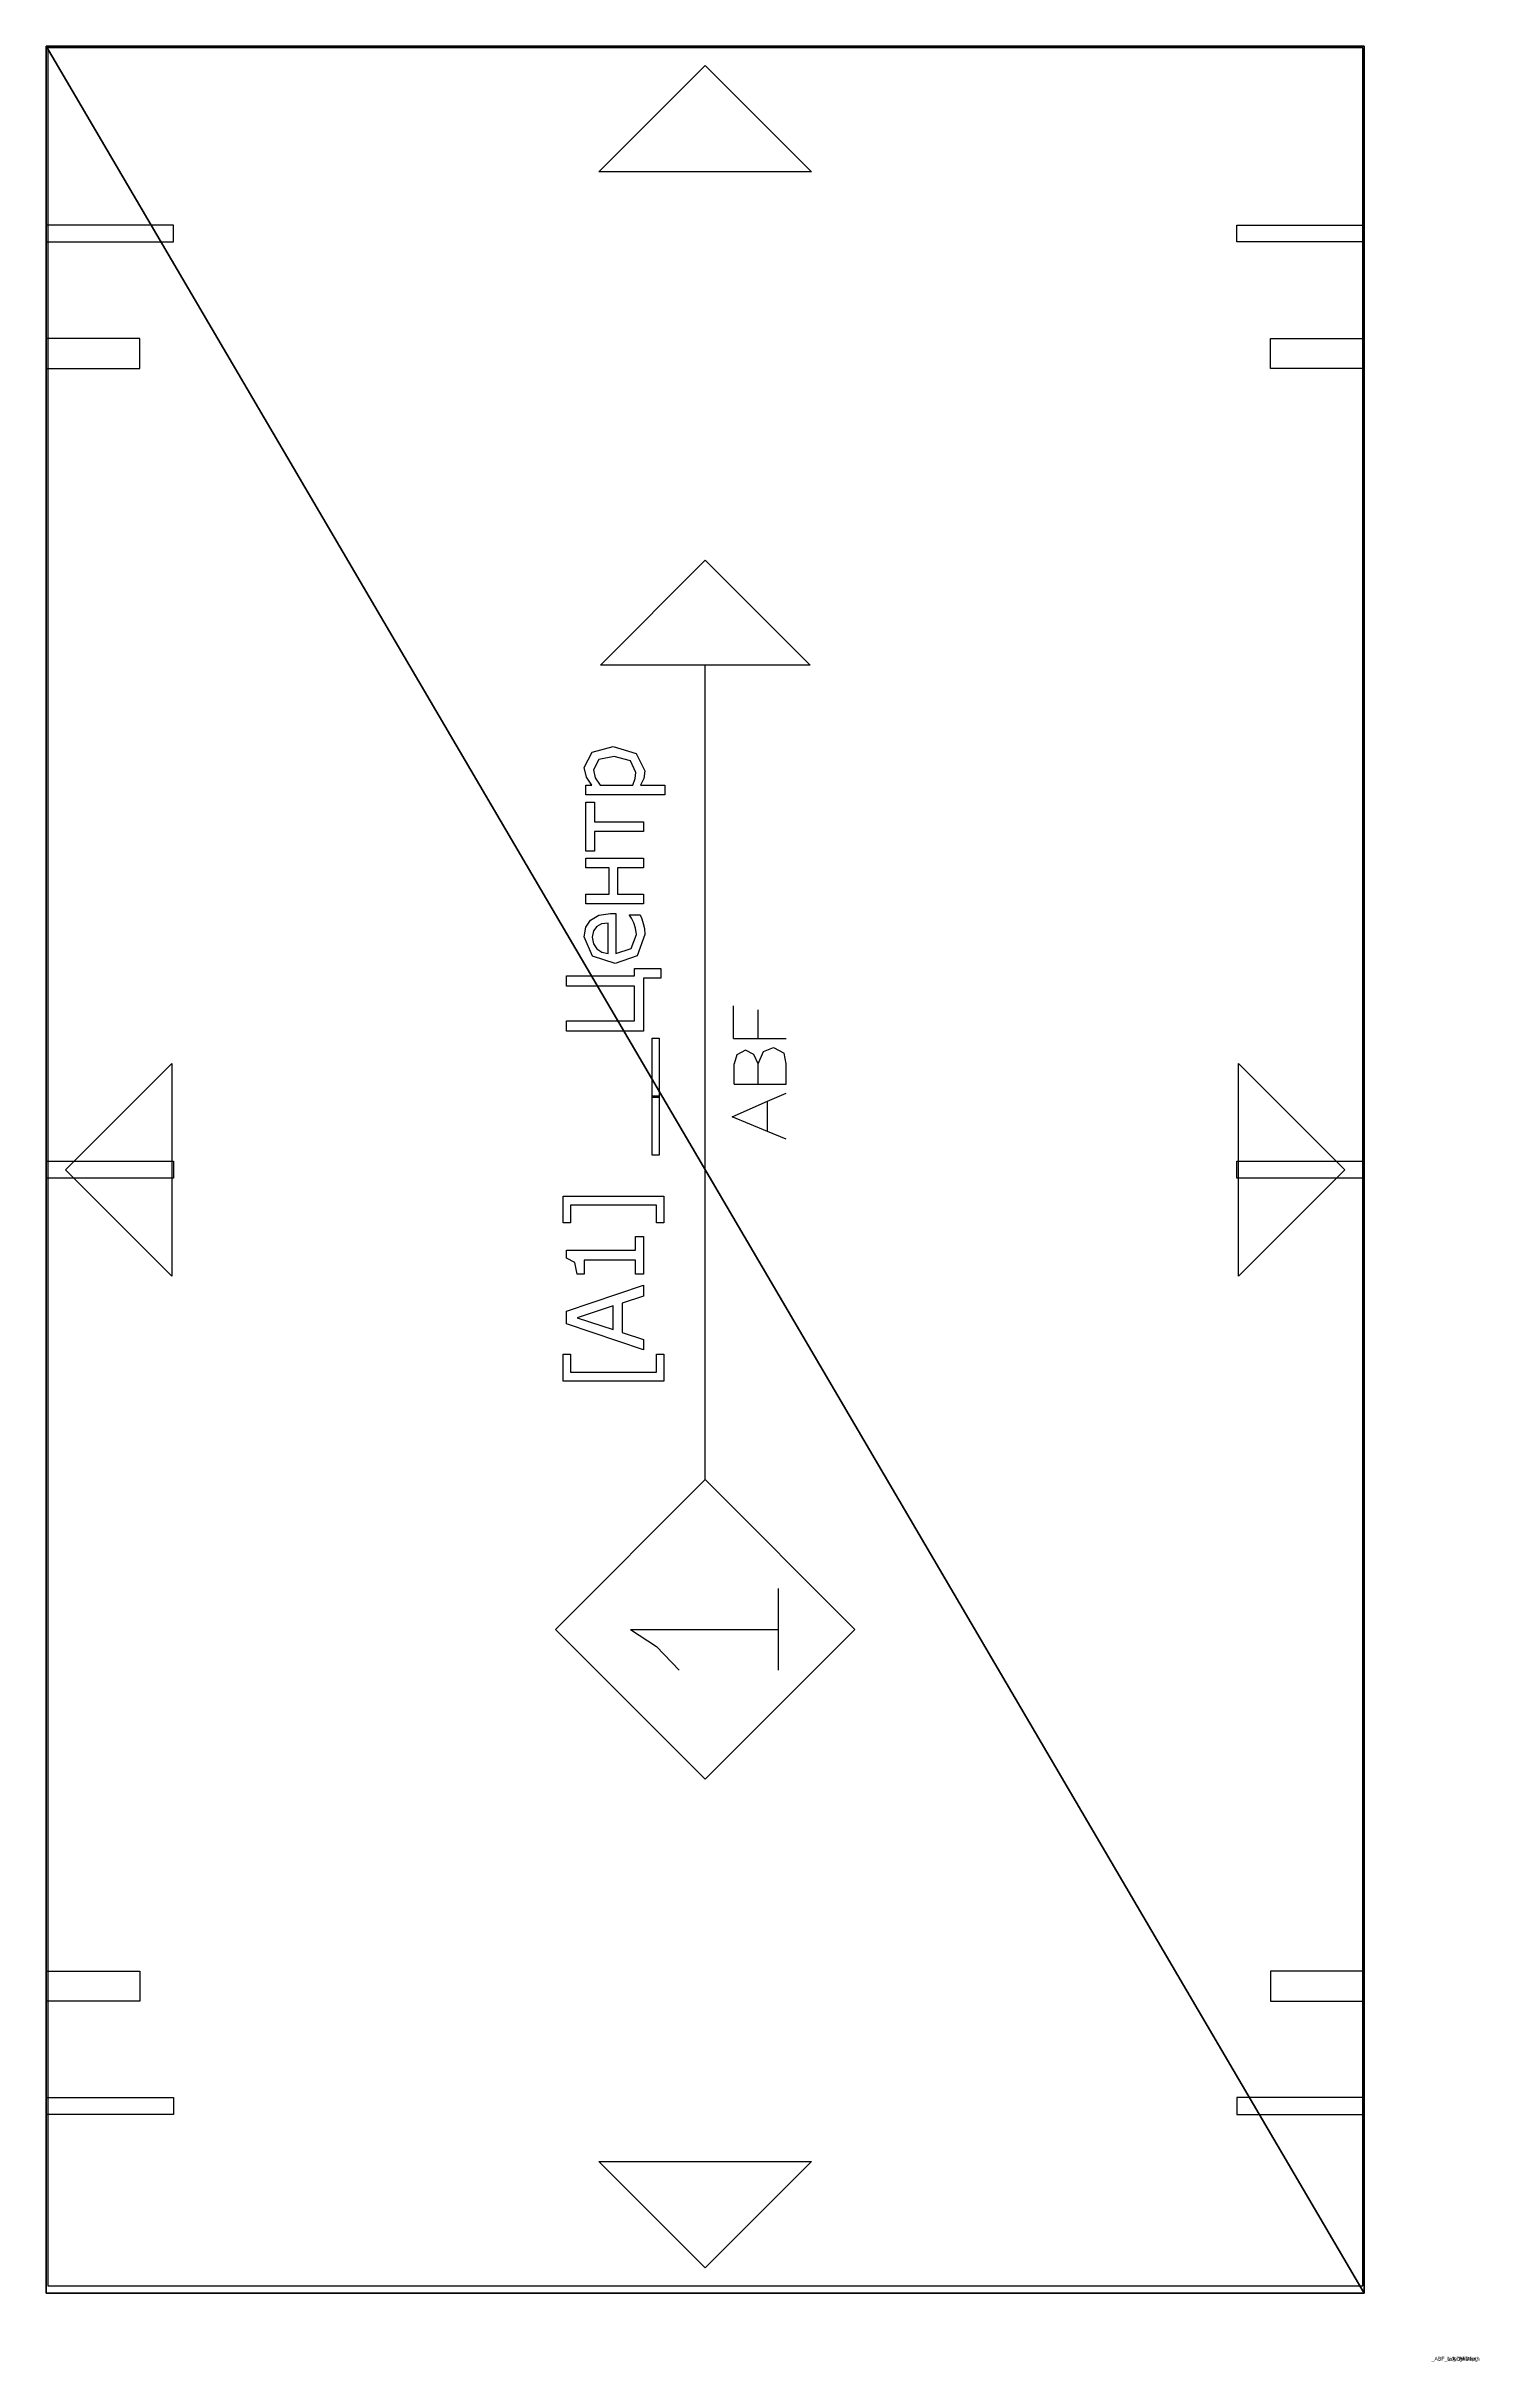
# Model space of a CAD drawing. Header units: millimetres. Extents: x -31438 to 17, y -1488 to 953.
# Drawn here: x -3682 to -3300, y -18 to 600 of the extents above; entities that cross this region are included whole.
import ezdxf

# ---------------------------------------------------------------- set-up
doc = ezdxf.new("R2010")
doc.units = ezdxf.units.MM
doc.header["$LTSCALE"] = 25.4
doc.layers.get('0').update_dxf_attribs({"true_color": 0xffffff})
for name, color, linetype, true_color in [('ABF_cuttingLines', 32, 'Continuous', 0xcc6600), ('ABF_edgeBanding', 32, 'Continuous', 0xcc5400), ('ABF_Label', 172, 'Continuous', 0x0000cc), ('DSIDE-4.5', 190, 'Continuous', 0x9900ff), ('DSIDE-8', 22, 'Continuous', 0xcc4400), ('Dside4.5', 134, 'Continuous', 0x009987)]:
    doc.layers.add(name, color=color, linetype=linetype, true_color=true_color)

# ---------------------------------------------------------------- blocks, each defined once
blk = doc.blocks.new('Group356#1')
at = {"layer": 'DSIDE-4.5', "color": 0, "extrusion": (0, 1, -4.99939e-16)}
blk.add_circle((0, -9), 2.25, dxfattribs=at)
at = {"layer": 'DSIDE-8', "color": 0, "extrusion": (0, 1, -4.99939e-16)}
blk.add_circle((-32, -9), 4, dxfattribs=at)
blk = doc.blocks.new('Group357#1')
at = {"layer": 'DSIDE-4.5', "color": 0}
blk.add_polyline3d([(2.25, 0, 0), (2.25, 34, 0), (-2.25, 34, 0), (-2.25, 0, 0), (2.25, 0, 0)], close=True, dxfattribs=at)
at = {"layer": 'DSIDE-8', "color": 0}
blk.add_polyline3d([(36, 0, 0), (36, 25, 0), (28, 25, 0), (28, 0, 0), (36, 0, 0)], close=True, dxfattribs=at)
blk = doc.blocks.new('Group360#1')
at = {"layer": 'DSIDE-4.5', "color": 0, "extrusion": (0, 1, -4.99939e-16)}
blk.add_circle((0, -9), 2.25, dxfattribs=at)
at = {"layer": 'DSIDE-8', "color": 0, "extrusion": (0, 1, -4.99939e-16)}
blk.add_circle((32, -9), 4, dxfattribs=at)
blk = doc.blocks.new('Group361#1')
at = {"layer": 'DSIDE-4.5', "color": 0}
blk.add_polyline3d([(-2.25, 0, 0), (-2.25, 34, 0), (2.25, 34, 0), (2.25, 0, 0), (-2.25, 0, 0)], close=True, dxfattribs=at)
at = {"layer": 'DSIDE-8', "color": 0}
blk.add_polyline3d([(-36, 0, 0), (-36, 25, 0), (-28, 25, 0), (-28, 0, 0), (-36, 0, 0)], close=True, dxfattribs=at)
blk = doc.blocks.new('Group364#1')
at = {"layer": 'DSIDE-4.5', "color": 0, "extrusion": (0, -1, 4.99939e-16)}
blk.add_circle((0, -9), 2.25, dxfattribs=at)
at = {"layer": 'DSIDE-8', "color": 0, "extrusion": (0, -1, 4.99939e-16)}
blk.add_circle((32, -9), 4, dxfattribs=at)
blk = doc.blocks.new('Group365#1')
at = {"layer": 'DSIDE-4.5', "color": 0}
blk.add_polyline3d([(2.25, 0, 0), (2.25, -34, 0), (-2.25, -34, 0), (-2.25, 0, 0), (2.25, 0, 0)], close=True, dxfattribs=at)
at = {"layer": 'DSIDE-8', "color": 0}
blk.add_polyline3d([(36, 0, 0), (36, -25, 0), (28, -25, 0), (28, 0, 0), (36, 0, 0)], close=True, dxfattribs=at)
blk = doc.blocks.new('Group368#1')
at = {"layer": 'DSIDE-4.5', "color": 0, "extrusion": (0, -1, 4.99939e-16)}
blk.add_circle((0, -9), 2.25, dxfattribs=at)
at = {"layer": 'DSIDE-8', "color": 0, "extrusion": (0, -1, 4.99939e-16)}
blk.add_circle((-32, -9), 4, dxfattribs=at)
blk = doc.blocks.new('Group369#1')
at = {"layer": 'DSIDE-4.5', "color": 0}
blk.add_polyline3d([(-2.25, 0, 0), (-2.25, -34, 0), (2.25, -34, 0), (2.25, 0, 0), (-2.25, 0, 0)], close=True, dxfattribs=at)
at = {"layer": 'DSIDE-8', "color": 0}
blk.add_polyline3d([(-36, 0, 0), (-36, -25, 0), (-28, -25, 0), (-28, 0, 0), (-36, 0, 0)], close=True, dxfattribs=at)
blk = doc.blocks.new('Group367#2')
at = {"layer": 'Dside4.5', "color": 0, "extrusion": (0, -1, 0)}
blk.add_circle((0, -9), 2.25, dxfattribs=at)
blk = doc.blocks.new('Group368#2')
at = {"layer": 'Dside4.5', "color": 0}
blk.add_polyline3d([(-2.25, 0, 0), (-2.25, 34, 0), (2.25, 34, 0), (2.25, 0, 0), (-2.25, 0, 0)], close=True, dxfattribs=at)
blk = doc.blocks.new('Group370#1')
at = {"layer": 'Dside4.5', "color": 0, "extrusion": (0, 1, 0)}
blk.add_circle((0, -9), 2.25, dxfattribs=at)
blk = doc.blocks.new('Group371#1')
at = {"layer": 'Dside4.5', "color": 0}
blk.add_polyline3d([(2.25, 0, 0), (2.25, -34, 0), (-2.25, -34, 0), (-2.25, 0, 0), (2.25, 0, 0)], close=True, dxfattribs=at)
blk = doc.blocks.new('Group135#1')
at = {"layer": 'ABF_Label', "color": 0}
for p, q in [((-35.84, 7.03), (-35.84, 24.09)), ((-35.84, 24.09), (-31.29, 24.09)), ((-31.29, 24.09), (-31.29, 22.84)), ((-9.03, 22.84), (-9.03, 24.09)), ((-9.03, 24.09), (-4.47, 24.09)), ((-4.47, 24.09), (-4.47, 7.03)), ((-31.29, 22.84), (-34.31, 22.84)), ((-34.31, 22.84), (-34.31, 8.29)), ((-30.52, 10.47), (-26.12, 23.51)), ((-25.1, 21.74), (-27.1, 15.59)), ((-26.12, 23.51), (-23.99, 23.51)), ((-23.08, 15.59), (-25.1, 21.74)), ((-23.99, 23.51), (-19.59, 10.47)), ((-17.7, 21.73), (-15.72, 22.11)), ((-17.7, 20.54), (-17.7, 21.73)), ((-15.33, 20.54), (-17.7, 20.54)), ((-15.72, 22.11), (-15.01, 23.55)), ((-15.33, 11.8), (-15.33, 20.54)), ((-15.01, 23.55), (-13.65, 23.55)), ((-13.65, 23.55), (-13.65, 11.8)), ((-6, 22.84), (-9.03, 22.84)), ((-6, 8.29), (-6, 22.84)), ((23.49, 10.47), (23.49, 23.51)), ((23.49, 23.51), (25.23, 23.51)), ((25.23, 23.51), (25.23, 11.99)), ((31.14, 11.99), (31.14, 23.51)), ((31.14, 23.51), (32.88, 23.51)), ((32.88, 23.51), (32.88, 11.99)), ((36.23, 19.11), (39.51, 20.52)), ((39.51, 20.52), (41.12, 20.26)), ((41.12, 20.26), (42.34, 19.44)), ((45.09, 10.47), (45.09, 20.25)), ((45.09, 20.25), (46.74, 20.25)), ((46.74, 20.25), (46.74, 16.29)), ((51.17, 16.29), (51.17, 20.25)), ((51.17, 20.25), (52.82, 20.25)), ((52.82, 20.25), (52.82, 10.47)), ((54.04, 18.8), (54.04, 20.25)), ((54.04, 20.25), (62.34, 20.25)), ((62.34, 20.25), (62.34, 18.8)), ((63.57, 6.86), (63.57, 20.25)), ((63.57, 20.25), (65.21, 20.25)), ((65.21, 20.25), (65.21, 19.23)), ((65.21, 19.23), (66.57, 20.15)), ((66.57, 20.15), (68.21, 20.52)), ((68.21, 20.52), (70.83, 19.19)), ((34.98, 15.3), (36.23, 19.11)), ((36.9, 17.54), (36.65, 16.45)), ((36.65, 16.45), (41.83, 16.45)), ((37.46, 18.39), (36.9, 17.54)), ((38.29, 18.97), (37.46, 18.39)), ((39.41, 19.16), (38.29, 18.97)), ((40.53, 18.97), (39.41, 19.16)), ((41.27, 18.41), (40.53, 18.97)), ((41.67, 17.6), (41.27, 18.41)), ((41.83, 16.45), (41.67, 17.6)), ((42.34, 19.44), (43.15, 18.06)), ((43.15, 18.06), (43.43, 16.08)), ((43.43, 16.08), (43.43, 15.19)), ((46.74, 16.29), (51.17, 16.29)), ((57.36, 18.8), (54.04, 18.8)), ((57.36, 10.47), (57.36, 18.8)), ((62.34, 18.8), (59.01, 18.8)), ((59.01, 18.8), (59.01, 10.47)), ((66.45, 18.64), (65.21, 17.84)), ((65.21, 17.84), (65.21, 12.3)), ((67.8, 18.95), (66.45, 18.64)), ((69.54, 18.03), (67.8, 18.95)), ((70.07, 15.43), (69.54, 18.03)), ((70.83, 19.19), (71.77, 15.62)), ((-77.95, 12.66), (-80.87, 8.26)), ((-77.95, 12.66), (-77.95, -12.45)), ((-27.59, 14.11), (-28.77, 10.47)), ((-22.6, 14.11), (-27.59, 14.11)), ((-27.1, 15.59), (-23.08, 15.59)), ((-21.42, 10.47), (-22.6, 14.11)), ((-17.7, 10.47), (-17.7, 11.8)), ((-17.7, 11.8), (-15.33, 11.8)), ((-13.65, 11.8), (-11.34, 11.8)), ((-11.34, 11.8), (-11.34, 10.47)), ((25.23, 11.99), (31.14, 11.99)), ((32.88, 11.99), (34.11, 11.99)), ((34.11, 11.99), (34.11, 7.51)), ((36.27, 11.56), (34.98, 15.3)), ((43.43, 15.19), (36.65, 15.19)), ((36.65, 15.19), (37.51, 12.58)), ((37.51, 12.58), (39.88, 11.68)), ((39.88, 11.68), (40.95, 11.8)), ((40.95, 11.8), (41.89, 12.11)), ((41.89, 12.11), (42.64, 12.5)), ((42.64, 12.5), (43.15, 12.86)), ((43.15, 12.86), (43.25, 12.86)), ((43.25, 12.86), (43.25, 11.06)), ((51.17, 14.87), (46.74, 14.87)), ((46.74, 14.87), (46.74, 10.47)), ((51.17, 10.47), (51.17, 14.87)), ((65.21, 12.3), (66.32, 11.87)), ((66.32, 11.87), (67.38, 11.75)), ((67.38, 11.75), (69.36, 12.69)), ((69.36, 12.69), (70.07, 15.43)), ((71.77, 15.62), (70.6, 11.72)), ((-80.87, 8.26), (-84.84, 4.4)), ((-34.31, 8.29), (-31.29, 8.29)), ((-31.29, 8.29), (-31.29, 7.03)), ((-28.77, 10.47), (-30.52, 10.47)), ((-19.59, 10.47), (-21.42, 10.47)), ((-11.34, 10.47), (-17.7, 10.47)), ((-9.03, 7.03), (-9.03, 8.29)), ((-9.03, 8.29), (-6, 8.29)), ((2.45, 7.84), (2.45, 8.98)), ((2.45, 8.98), (12.24, 8.98)), ((12.24, 8.98), (12.52, 8.98)), ((12.24, 7.84), (12.24, 8.98)), ((12.24, 8.98), (22.31, 8.98)), ((12.52, 8.98), (12.52, 7.84)), ((22.31, 8.98), (22.31, 7.84)), ((32.46, 10.47), (23.49, 10.47)), ((32.46, 7.51), (32.46, 10.47)), ((39.9, 10.24), (36.27, 11.56)), ((40.89, 10.31), (39.9, 10.24)), ((41.76, 10.51), (40.89, 10.31)), ((42.53, 10.78), (41.76, 10.51)), ((43.25, 11.06), (42.53, 10.78)), ((46.74, 10.47), (45.09, 10.47)), ((52.82, 10.47), (51.17, 10.47)), ((59.01, 10.47), (57.36, 10.47)), ((66.36, 10.44), (65.21, 10.96)), ((65.21, 10.96), (65.21, 6.86)), ((67.65, 10.27), (66.36, 10.44)), ((70.6, 11.72), (67.65, 10.27)), ((-31.29, 7.03), (-35.84, 7.03)), ((-4.47, 7.03), (-9.03, 7.03)), ((12.24, 7.84), (2.45, 7.84)), ((12.52, 7.84), (12.24, 7.84)), ((22.31, 7.84), (12.24, 7.84)), ((34.11, 7.51), (32.46, 7.51)), ((65.21, 6.86), (63.57, 6.86)), ((-52.54, 0), (85.56, 0)), ((6.49, -10.57), (8.95, -4.58)), ((8.95, -4.58), (11.61, -10.57)), ((14.53, -4.88), (17.96, -4.88)), ((14.53, -4.88), (14.53, -8.98)), ((19.51, -5.38), (17.96, -4.88)), ((20.29, -6.84), (19.51, -5.38)), ((19.55, -8.25), (20.29, -6.84)), ((22.27, -4.79), (22.27, -8.97)), ((22.27, -4.79), (27.81, -4.79)), ((5.21, -13.72), (6.49, -10.57)), ((6.49, -10.57), (11.61, -10.57)), ((11.61, -10.57), (13.01, -13.72)), ((14.53, -8.98), (14.53, -13.72)), ((14.53, -8.98), (17.96, -8.98)), ((17.96, -8.98), (19.55, -8.25)), ((17.96, -8.98), (20.04, -9.9)), ((20.74, -11.59), (19.76, -13.36)), ((20.04, -9.9), (20.74, -11.59)), ((22.27, -8.97), (27.09, -8.97)), ((22.27, -8.97), (22.27, -13.72)), ((-84.84, -12.45), (-77.95, -12.45)), ((-77.95, -12.45), (-71.03, -12.45)), ((14.53, -13.72), (17.96, -13.72)), ((17.96, -13.72), (19.76, -13.36))]:
    blk.add_line(p, q, dxfattribs=at)
for points in [[(-52.54, 0, 0), (-77.94, -25.4, 0), (-103.34, 0, 0), (-77.94, 25.4, 0), (-52.54, 0, 0)], [(85.56, 17.78, 0), (103.34, 0, 0), (85.56, -17.78, 0), (85.56, 17.78, 0)]]:
    blk.add_polyline3d(points, close=True, dxfattribs=at)
blk = doc.blocks.new('Group158#1')
at = {"layer": 'ABF_cuttingLines', "color": 0}
blk.add_polyline3d([(-18.4, 617.6, 0), (-369.6, 617.6, 0), (-369.6, 20, 0), (-18.4, 20, 0), (-18.4, 617.6, 0)], close=True, dxfattribs=at)
blk = doc.blocks.new('Group159#1')
at = {"layer": 'ABF_edgeBanding', "color": 0}
for points in [[(-194, 612.87, 0), (-165.6, 584.46, 0), (-222.4, 584.46, 0), (-194, 612.87, 0)], [(-364.87, 318, 0), (-336.46, 346.4, 0), (-336.46, 289.6, 0), (-364.87, 318, 0)], [(-23.13, 318, 0), (-51.54, 289.6, 0), (-51.54, 346.4, 0), (-23.13, 318, 0)], [(-194, 24.73, 0), (-222.4, 53.14, 0), (-165.6, 53.14, 0), (-194, 24.73, 0)]]:
    blk.add_polyline3d(points, close=True, dxfattribs=at)
blk = doc.blocks.new('_____#31')
at = {"color": 0}
for p, q in [((-370, 618), (-370, 18)), ((-18, 618), (-370, 618)), ((-18, 618, 18), (-370, 618, 18)), ((-370, 618, 18), (-370, 18, 18)), ((-18, 618), (-370, 618)), ((-370, 618), (-370, 618, 18)), ((-18, 618, 18), (-370, 618, 18)), ((-370, 618), (-370, 18)), ((-370, 618, 18), (-370, 18, 18)), ((-370, 618), (-370, 618, 18)), ((-18, 18), (-18, 618)), ((-18, 18, 18), (-18, 618, 18)), ((-18, 18), (-18, 618)), ((-18, 618), (-18, 618, 18)), ((-18, 18, 18), (-18, 618, 18)), ((-18, 618), (-18, 618, 18)), ((-370, 18), (-18, 18)), ((-370, 18, 18), (-18, 18, 18)), ((-370, 18), (-370, 18, 18)), ((-370, 18), (-18, 18)), ((-370, 18, 18), (-18, 18, 18)), ((-370, 18), (-370, 18, 18)), ((-18, 18), (-18, 18, 18)), ((-18, 18), (-18, 18, 18))]:
    blk.add_line(p, q, dxfattribs=at)
ref = blk.add_blockref('Group368#1', (-370, 568, 18), dxfattribs=dict(at, rotation=90))
ref.add_attrib('Skp_GroupInstanceName', '_ABF_sideDrill', (0, 0), dxfattribs={"height": 1})
ref = blk.add_blockref('Group369#1', (-370, 568, 18), dxfattribs=dict(at, rotation=90))
ref.add_attrib('Skp_GroupInstanceName', '_ABF_sideDrillDepth', (0, 0), dxfattribs={"height": 1})
ref = blk.add_blockref('Group361#1', (-18, 568, 18), dxfattribs=dict(at, rotation=90))
ref.add_attrib('Skp_GroupInstanceName', '_ABF_sideDrillDepth', (0, 0), dxfattribs={"height": 1})
ref = blk.add_blockref('Group360#1', (-18, 568, 18), dxfattribs=dict(at, rotation=90))
ref.add_attrib('Skp_GroupInstanceName', '_ABF_sideDrill', (0, 0), dxfattribs={"height": 1})
ref = blk.add_blockref('Group370#1', (-370, 318, 18), dxfattribs=dict(at, rotation=90))
ref.add_attrib('Skp_GroupInstanceName', '_ABF_sideDrill', (0, 0), dxfattribs={"height": 1})
ref = blk.add_blockref('Group371#1', (-370, 318, 18), dxfattribs=dict(at, rotation=90))
ref.add_attrib('Skp_GroupInstanceName', '_ABF_sideDrillDepth', (0, 0), dxfattribs={"height": 1})
ref = blk.add_blockref('Group368#2', (-18, 318, 18), dxfattribs=dict(at, rotation=90))
ref.add_attrib('Skp_GroupInstanceName', '_ABF_sideDrillDepth', (0, 0), dxfattribs={"height": 1})
ref = blk.add_blockref('Group367#2', (-18, 318, 18), dxfattribs=dict(at, rotation=90))
ref.add_attrib('Skp_GroupInstanceName', '_ABF_sideDrill', (0, 0), dxfattribs={"height": 1})
ref = blk.add_blockref('Group364#1', (-370, 68, 18), dxfattribs=dict(at, rotation=90))
ref.add_attrib('Skp_GroupInstanceName', '_ABF_sideDrill', (0, 0), dxfattribs={"height": 1})
ref = blk.add_blockref('Group365#1', (-370, 68, 18), dxfattribs=dict(at, rotation=90))
ref.add_attrib('Skp_GroupInstanceName', '_ABF_sideDrillDepth', (0, 0), dxfattribs={"height": 1})
ref = blk.add_blockref('Group357#1', (-18, 68, 18), dxfattribs=dict(at, rotation=90))
ref.add_attrib('Skp_GroupInstanceName', '_ABF_sideDrillDepth', (0, 0), dxfattribs={"height": 1})
ref = blk.add_blockref('Group356#1', (-18, 68, 18), dxfattribs=dict(at, rotation=90))
ref.add_attrib('Skp_GroupInstanceName', '_ABF_sideDrill', (0, 0), dxfattribs={"height": 1})
at = {"layer": 'ABF_cuttingLines', "color": 0}
ref = blk.add_blockref('Group158#1', (0, 0, 18), dxfattribs=at)
ref.add_attrib('Skp_GroupInstanceName', '_ABF_cuttingLines', (0, 0), dxfattribs={"layer": '0', "height": 1})
at = {"layer": 'ABF_edgeBanding', "color": 0}
ref = blk.add_blockref('Group159#1', (0, 0, 18), dxfattribs=at)
ref.add_attrib('Skp_GroupInstanceName', '_ABF_edgeBanding', (0, 0), dxfattribs={"layer": '0', "height": 1})
at = {"layer": 'ABF_Label', "color": 0}
ref = blk.add_blockref('Group135#1', (-194, 318, 18), dxfattribs=dict(at, xscale=1.574803149606299, yscale=1.574803149606299, rotation=90))
ref.add_attrib('Skp_GroupInstanceName', '_ABF_Label', (0, 0), dxfattribs={"layer": '0', "height": 1})
at = {"color": 0}
mesh = blk.add_polyface(dxfattribs=at)
corners = [(-370, 618), (-18, 18), (-370, 18), (-18, 618)]
mesh.append_faces([[corners[k] for k in face] for face in [(0, 1, 2), (1, 0, 3)]], dxfattribs={"vtx0": -1, "color": 0})
at = {"color": 7, "true_color": 0xffffff}
mesh = blk.add_polyface(dxfattribs=at)
corners = [(-18, 18, 18), (-370, 618, 18), (-370, 18, 18), (-18, 618, 18)]
mesh.append_faces([[corners[k] for k in face] for face in [(0, 1, 2), (1, 0, 3)]], dxfattribs={"vtx0": -1, "color": 7})
at = {"color": 0}
mesh = blk.add_polyface(dxfattribs=at)
corners = [(-370, 618, 18), (-18, 618), (-370, 618), (-18, 618, 18)]
mesh.append_faces([[corners[k] for k in face] for face in [(0, 1, 2), (1, 0, 3)]], dxfattribs={"vtx0": -1, "color": 0})
mesh = blk.add_polyface(dxfattribs=at)
corners = [(-370, 618, 18), (-370, 18), (-370, 18, 18), (-370, 618)]
mesh.append_faces([[corners[k] for k in face] for face in [(0, 1, 2), (1, 0, 3)]], dxfattribs={"vtx0": -1, "color": 0})
mesh = blk.add_polyface(dxfattribs=at)
corners = [(-18, 618), (-18, 18, 18), (-18, 18), (-18, 618, 18)]
mesh.append_faces([[corners[k] for k in face] for face in [(0, 1, 2), (1, 0, 3)]], dxfattribs={"vtx0": -1, "color": 0})
mesh = blk.add_polyface(dxfattribs=at)
corners = [(-18, 18, 18), (-370, 18), (-18, 18), (-370, 18, 18)]
mesh.append_faces([[corners[k] for k in face] for face in [(0, 1, 2), (1, 0, 3)]], dxfattribs={"vtx0": -1, "color": 0})
blk = doc.blocks.new('_48501___EGGER_W_1000_ST9___2800207018__THICKNESS_18')
at = {"color": 0}
blk.add_blockref('_____#31', (-3312, -18), dxfattribs=at)

msp = doc.modelspace()

# ---------------------------------------------------------------- block references
at = {"color": 0}
msp.add_blockref('_48501___EGGER_W_1000_ST9___2800207018__THICKNESS_18', (0, 0), dxfattribs=at)

doc.saveas('drawing.dxf')
